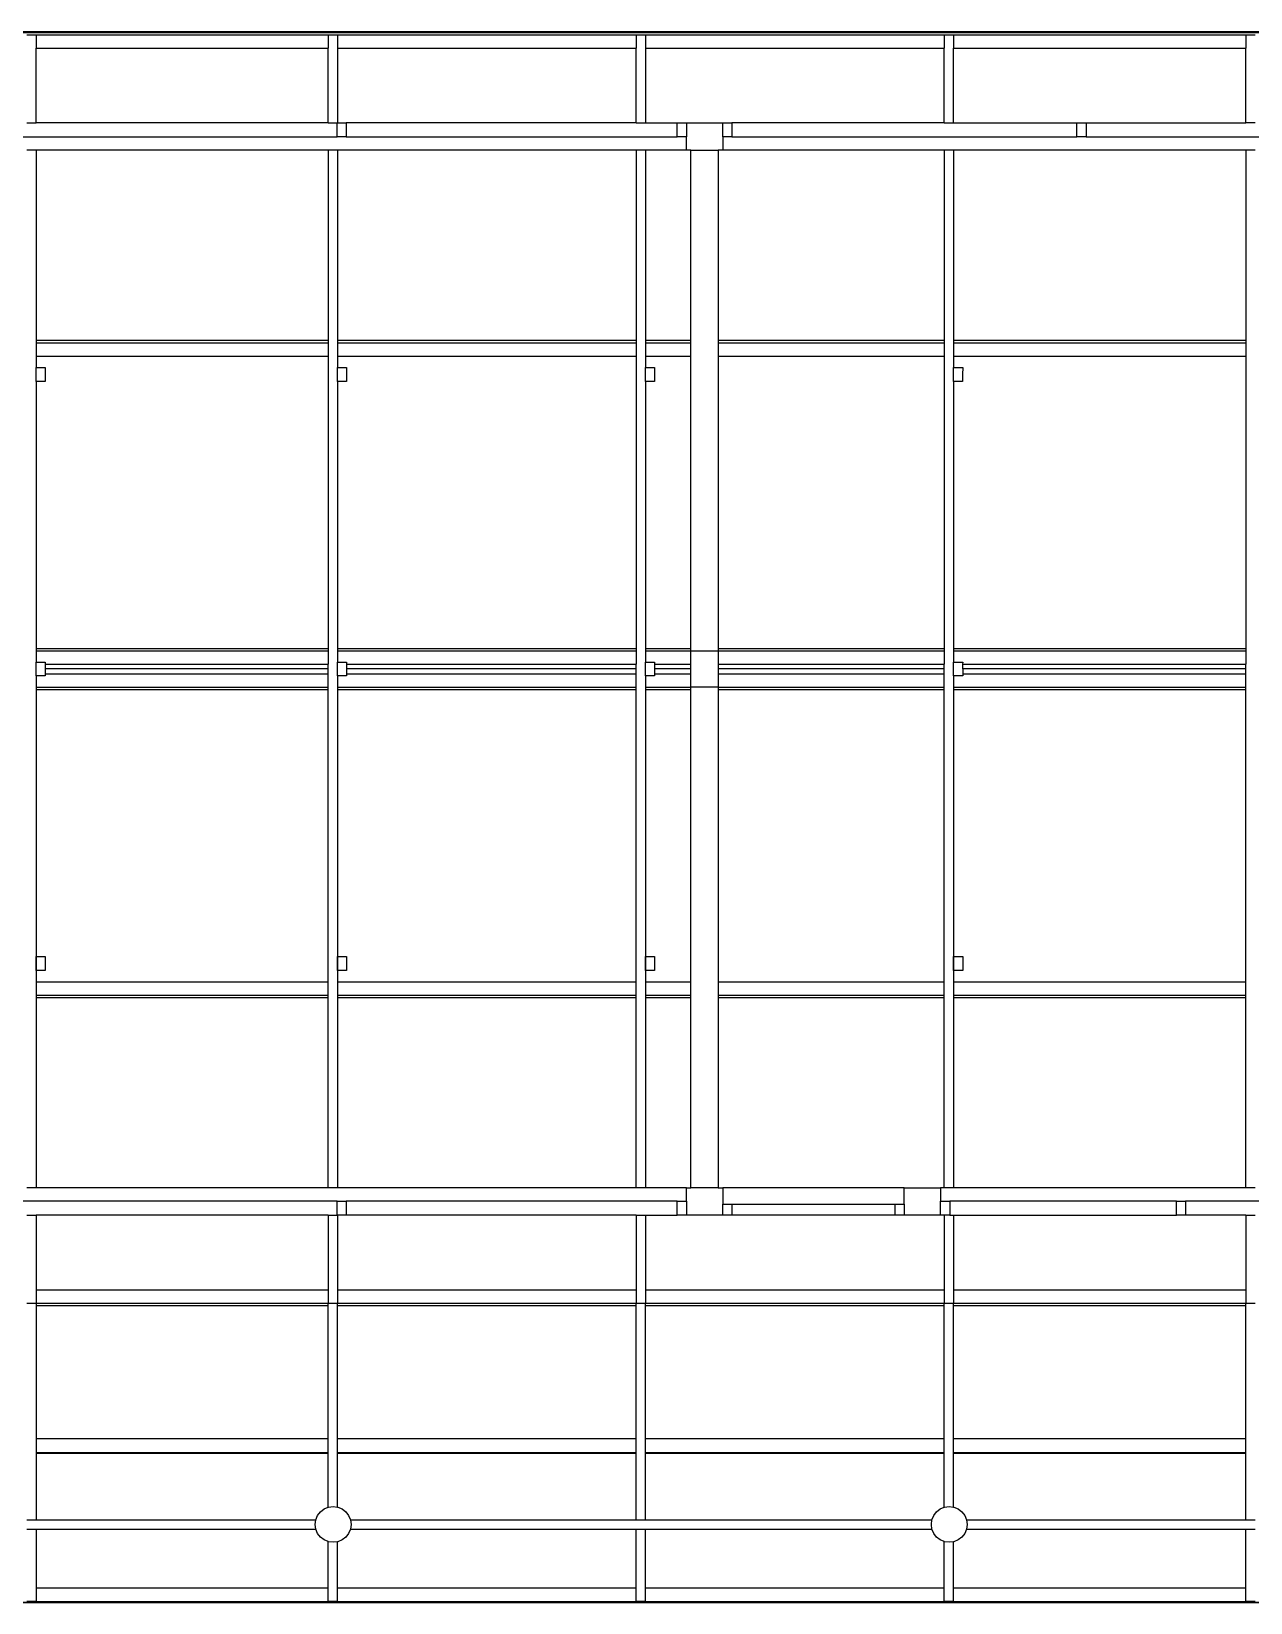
# Model space of a CAD drawing. Header units: metres. Extents: x 258817 to 259192, y 1878716 to 1878911.
# Drawn here: x 258939.84 to 258946.56, y 1878900.91 to 1878909.57 of the extents above; entities that cross this region are included whole.
import ezdxf

# ---------------------------------------------------------------- set-up
doc = ezdxf.new("R2010")
doc.units = ezdxf.units.M
doc.header["$MEASUREMENT"] = 0
doc.layers.add('SectionCutEdges', color=1, linetype='Continuous')

msp = doc.modelspace()

# ---------------------------------------------------------------- linework, layer by layer
for p, q in [((258931.2628, 1878909.57162), (258951.9428, 1878909.57162)), ((258931.2628, 1878909.5663), (258951.9428, 1878909.5663)), ((258939.81318, 1878909.55279), (258939.86398, 1878909.55279)), ((258939.86398, 1878909.55279), (258939.86398, 1878909.47934)), ((258939.86398, 1878909.55279), (258941.47358, 1878909.55279)), ((258941.47358, 1878909.55279), (258941.52438, 1878909.55279)), ((258941.47358, 1878909.55279), (258941.47358, 1878909.47934)), ((258941.52438, 1878909.55279), (258941.52438, 1878909.47934)), ((258941.52438, 1878909.55279), (258943.17108, 1878909.55279)), ((258943.17108, 1878909.55279), (258943.22188, 1878909.55279)), ((258943.17108, 1878909.55279), (258943.17108, 1878909.47934)), ((258943.22188, 1878909.55279), (258943.22188, 1878909.47934)), ((258943.22188, 1878909.55279), (258944.86858, 1878909.55279)), ((258944.86858, 1878909.55279), (258944.91938, 1878909.55279)), ((258944.86858, 1878909.55279), (258944.86858, 1878909.47934)), ((258944.91938, 1878909.55279), (258944.91938, 1878909.47934)), ((258944.91938, 1878909.55279), (258946.53097, 1878909.55279)), ((258946.53097, 1878909.55279), (258946.58177, 1878909.55279)), ((258946.53097, 1878909.55279), (258946.53097, 1878909.47934)), ((258939.86398, 1878909.47934), (258941.47358, 1878909.47934)), ((258939.86398, 1878909.06757), (258939.86398, 1878909.47934)), ((258941.47358, 1878909.06757), (258941.47358, 1878909.47934)), ((258941.52438, 1878909.47934), (258943.17108, 1878909.47934)), ((258941.52438, 1878909.47934), (258941.52438, 1878909.06757)), ((258943.17108, 1878909.06757), (258943.17108, 1878909.47934)), ((258943.22188, 1878909.47934), (258944.86858, 1878909.47934)), ((258943.22188, 1878909.47934), (258943.22188, 1878909.06757)), ((258944.86858, 1878909.06757), (258944.86858, 1878909.47934)), ((258944.91938, 1878909.47934), (258946.53097, 1878909.47934)), ((258944.91938, 1878909.06757), (258944.91938, 1878909.47934)), ((258946.53097, 1878909.06757), (258946.53097, 1878909.47934)), ((258939.81318, 1878909.06757), (258939.86398, 1878909.06757)), ((258941.47358, 1878909.06757), (258939.86398, 1878909.06757)), ((258941.47358, 1878909.06757), (258941.5224, 1878909.06757)), ((258943.17108, 1878909.06757), (258941.5732, 1878909.06757)), ((258943.17108, 1878909.06757), (258943.22188, 1878909.06757)), ((258943.22188, 1878909.06757), (258943.397, 1878909.06757)), ((258944.86858, 1878909.06757), (258943.6986, 1878909.06757)), ((258944.86858, 1878909.06757), (258944.91938, 1878909.06757)), ((258944.91938, 1878909.06757), (258945.5999, 1878909.06757)), ((258945.6507, 1878909.06757), (258946.53097, 1878909.06757)), ((258946.58177, 1878909.06757), (258946.53097, 1878909.06757)), ((258939.86398, 1878908.91757), (258939.81318, 1878908.91757)), ((258939.86398, 1878908.91757), (258939.86398, 1878907.86869)), ((258941.47358, 1878908.91757), (258939.86398, 1878908.91757)), ((258941.47358, 1878908.91757), (258941.47358, 1878907.86869)), ((258941.52438, 1878908.91757), (258941.47358, 1878908.91757)), ((258943.17108, 1878908.91757), (258941.52438, 1878908.91757)), ((258941.52438, 1878908.91757), (258941.52438, 1878907.86869)), ((258943.17108, 1878908.91757), (258943.17108, 1878907.86869)), ((258943.22188, 1878908.91757), (258943.17108, 1878908.91757)), ((258943.4478, 1878908.91757), (258943.22188, 1878908.91757)), ((258943.22188, 1878908.91757), (258943.22188, 1878907.86869)), ((258944.86858, 1878908.91757), (258943.6478, 1878908.91757)), ((258944.86858, 1878908.91757), (258944.86858, 1878907.86869)), ((258944.91938, 1878908.91757), (258944.86858, 1878908.91757)), ((258946.53097, 1878908.91757), (258944.91938, 1878908.91757)), ((258944.91938, 1878908.91757), (258944.91938, 1878907.86869)), ((258946.53097, 1878908.91757), (258946.53097, 1878907.86869)), ((258946.58177, 1878908.91757), (258946.53097, 1878908.91757)), ((258941.47358, 1878907.86869), (258939.86398, 1878907.86869)), ((258939.86398, 1878907.86869), (258939.86398, 1878907.85518)), ((258939.86398, 1878907.85518), (258941.47358, 1878907.85518)), ((258939.86398, 1878907.85518), (258939.86398, 1878907.78172)), ((258941.47358, 1878907.86869), (258941.47358, 1878907.85518)), ((258941.47358, 1878907.85518), (258941.47358, 1878907.78172)), ((258943.17108, 1878907.86869), (258941.52438, 1878907.86869)), ((258941.52438, 1878907.86869), (258941.52438, 1878907.85518)), ((258941.52438, 1878907.85518), (258943.17108, 1878907.85518)), ((258941.52438, 1878907.85518), (258941.52438, 1878907.78172)), ((258943.17108, 1878907.86869), (258943.17108, 1878907.85518)), ((258943.17108, 1878907.85518), (258943.17108, 1878907.78172)), ((258943.4728, 1878907.86869), (258943.22188, 1878907.86869)), ((258943.22188, 1878907.86869), (258943.22188, 1878907.85518)), ((258943.22188, 1878907.85518), (258943.4728, 1878907.85518)), ((258943.22188, 1878907.85518), (258943.22188, 1878907.78172)), ((258944.86858, 1878907.86869), (258943.6228, 1878907.86869)), ((258943.6228, 1878907.85518), (258944.86858, 1878907.85518)), ((258944.86858, 1878907.86869), (258944.86858, 1878907.85518)), ((258944.86858, 1878907.85518), (258944.86858, 1878907.78172)), ((258946.53097, 1878907.86869), (258944.91938, 1878907.86869)), ((258944.91938, 1878907.86869), (258944.91938, 1878907.85518)), ((258944.91938, 1878907.85518), (258946.53097, 1878907.85518)), ((258944.91938, 1878907.85518), (258944.91938, 1878907.78172)), ((258946.53097, 1878907.86869), (258946.53097, 1878907.85518)), ((258946.53097, 1878907.85518), (258946.53097, 1878907.78172)), ((258939.86398, 1878907.78172), (258941.47358, 1878907.78172)), ((258939.86398, 1878907.78172), (258939.86398, 1878907.719)), ((258941.47358, 1878907.78172), (258941.47358, 1878906.17107)), ((258941.52438, 1878907.78172), (258943.17108, 1878907.78172)), ((258941.52438, 1878907.78172), (258941.52438, 1878907.719)), ((258943.17108, 1878907.78172), (258943.17108, 1878906.17107)), ((258943.22188, 1878907.78172), (258943.4728, 1878907.78172)), ((258943.22188, 1878907.78172), (258943.22188, 1878907.719)), ((258943.6228, 1878907.78172), (258944.86858, 1878907.78172)), ((258944.86858, 1878907.78172), (258944.86858, 1878906.17107)), ((258944.91938, 1878907.78172), (258946.53097, 1878907.78172)), ((258944.91938, 1878907.78172), (258944.91938, 1878907.719)), ((258946.53097, 1878907.78172), (258946.53097, 1878906.17107)), ((258939.86398, 1878907.6428), (258939.86398, 1878907.719)), ((258939.86398, 1878907.719), (258939.91478, 1878907.719)), ((258939.91478, 1878907.719), (258939.91398, 1878907.6809)), ((258939.91398, 1878907.6809), (258939.91405, 1878907.6809)), ((258939.91405, 1878907.6809), (258939.91405, 1878907.6428)), ((258941.52438, 1878907.6428), (258941.52438, 1878907.719)), ((258941.52438, 1878907.719), (258941.57518, 1878907.719)), ((258941.57518, 1878907.719), (258941.57438, 1878907.6809)), ((258941.57438, 1878907.6809), (258941.57444, 1878907.6809)), ((258941.57444, 1878907.6809), (258941.57444, 1878907.6428)), ((258943.22188, 1878907.6428), (258943.22188, 1878907.719)), ((258943.22188, 1878907.719), (258943.27268, 1878907.719)), ((258943.27268, 1878907.719), (258943.27188, 1878907.6809)), ((258943.27188, 1878907.6809), (258943.27194, 1878907.6809)), ((258943.27194, 1878907.6809), (258943.27194, 1878907.6428)), ((258944.91938, 1878907.6428), (258944.91938, 1878907.719)), ((258944.91938, 1878907.719), (258944.97018, 1878907.719)), ((258944.97018, 1878907.719), (258944.96938, 1878907.6809)), ((258944.96938, 1878907.6809), (258944.96944, 1878907.6809)), ((258944.96944, 1878907.6809), (258944.96944, 1878907.6428)), ((258939.91405, 1878907.6428), (258939.86398, 1878907.6428)), ((258939.86398, 1878907.6428), (258939.86398, 1878906.17107)), ((258941.57444, 1878907.6428), (258941.52438, 1878907.6428)), ((258941.52438, 1878907.6428), (258941.52438, 1878906.17107)), ((258943.27194, 1878907.6428), (258943.22188, 1878907.6428)), ((258943.22188, 1878907.6428), (258943.22188, 1878906.17107)), ((258944.96944, 1878907.6428), (258944.91938, 1878907.6428)), ((258944.91938, 1878907.6428), (258944.91938, 1878906.17107)), ((258939.86398, 1878906.17107), (258941.47358, 1878906.17107)), ((258939.86398, 1878906.17107), (258939.86398, 1878906.15757)), ((258939.86398, 1878906.15757), (258941.47358, 1878906.15757)), ((258939.86398, 1878906.15757), (258939.86398, 1878906.09567)), ((258939.86398, 1878906.01947), (258939.86398, 1878906.09567)), ((258939.86398, 1878906.09567), (258939.91478, 1878906.09567)), ((258939.91478, 1878906.09567), (258939.91454, 1878906.08411)), ((258941.47358, 1878906.17107), (258941.47358, 1878906.15757)), ((258941.47358, 1878906.15757), (258941.47358, 1878906.08411)), ((258941.52438, 1878906.17107), (258943.17108, 1878906.17107)), ((258941.52438, 1878906.17107), (258941.52438, 1878906.15757)), ((258941.52438, 1878906.15757), (258943.17108, 1878906.15757)), ((258941.52438, 1878906.15757), (258941.52438, 1878906.09567)), ((258941.52438, 1878906.01947), (258941.52438, 1878906.09567)), ((258941.52438, 1878906.09567), (258941.57518, 1878906.09567)), ((258941.57518, 1878906.09567), (258941.57493, 1878906.08411)), ((258943.17108, 1878906.17107), (258943.17108, 1878906.15757)), ((258943.17108, 1878906.15757), (258943.17108, 1878906.08411)), ((258943.22188, 1878906.17107), (258943.4728, 1878906.17107)), ((258943.22188, 1878906.17107), (258943.22188, 1878906.15757)), ((258943.22188, 1878906.15757), (258943.4728, 1878906.15757)), ((258943.22188, 1878906.15757), (258943.22188, 1878906.09567)), ((258943.22188, 1878906.01947), (258943.22188, 1878906.09567)), ((258943.22188, 1878906.09567), (258943.27268, 1878906.09567)), ((258943.27268, 1878906.09567), (258943.27243, 1878906.08411)), ((258943.6228, 1878906.17107), (258944.86858, 1878906.17107)), ((258943.6228, 1878906.15757), (258944.86858, 1878906.15757)), ((258944.86858, 1878906.17107), (258944.86858, 1878906.15757)), ((258944.86858, 1878906.15757), (258944.86858, 1878906.08411)), ((258944.91938, 1878906.17107), (258946.53097, 1878906.17107)), ((258944.91938, 1878906.17107), (258944.91938, 1878906.15757)), ((258944.91938, 1878906.15757), (258946.53097, 1878906.15757)), ((258944.91938, 1878906.15757), (258944.91938, 1878906.09567)), ((258944.91938, 1878906.01947), (258944.91938, 1878906.09567)), ((258944.91938, 1878906.09567), (258944.97018, 1878906.09567)), ((258944.97018, 1878906.09567), (258944.96993, 1878906.08411)), ((258946.53097, 1878906.17107), (258946.53097, 1878906.15757)), ((258946.53097, 1878906.15757), (258946.53097, 1878906.08411)), ((258939.91478, 1878906.01947), (258939.86398, 1878906.01947)), ((258939.86398, 1878906.01947), (258939.86398, 1878905.95757)), ((258939.91454, 1878906.08411), (258939.91398, 1878906.05757)), ((258939.91398, 1878906.05757), (258939.91478, 1878906.05757)), ((258939.91454, 1878906.08411), (258941.47358, 1878906.08411)), ((258941.47358, 1878906.05757), (258939.91478, 1878906.05757)), ((258939.91478, 1878906.05757), (258939.91478, 1878906.03103)), ((258939.91478, 1878906.03103), (258941.47358, 1878906.03103)), ((258939.91478, 1878906.03103), (258939.91478, 1878906.01947)), ((258941.47358, 1878906.05757), (258941.47358, 1878906.08411)), ((258941.47358, 1878906.03103), (258941.47358, 1878906.05757)), ((258941.47358, 1878905.95757), (258941.47358, 1878906.03103)), ((258941.57518, 1878906.01947), (258941.52438, 1878906.01947)), ((258941.52438, 1878906.01947), (258941.52438, 1878905.95757)), ((258941.57493, 1878906.08411), (258941.57438, 1878906.05757)), ((258941.57438, 1878906.05757), (258941.57518, 1878906.05757)), ((258941.57493, 1878906.08411), (258943.17108, 1878906.08411)), ((258943.17108, 1878906.05757), (258941.57518, 1878906.05757)), ((258941.57518, 1878906.05757), (258941.57518, 1878906.03103)), ((258941.57518, 1878906.03103), (258943.17108, 1878906.03103)), ((258941.57518, 1878906.03103), (258941.57518, 1878906.01947)), ((258943.17108, 1878906.05757), (258943.17108, 1878906.08411)), ((258943.17108, 1878906.03103), (258943.17108, 1878906.05757)), ((258943.17108, 1878905.95757), (258943.17108, 1878906.03103)), ((258943.27268, 1878906.01947), (258943.22188, 1878906.01947)), ((258943.22188, 1878906.01947), (258943.22188, 1878905.95757)), ((258943.27243, 1878906.08411), (258943.27188, 1878906.05757)), ((258943.27188, 1878906.05757), (258943.27268, 1878906.05757)), ((258943.27243, 1878906.08411), (258943.4728, 1878906.08411)), ((258943.4728, 1878906.05757), (258943.27268, 1878906.05757)), ((258943.27268, 1878906.05757), (258943.27268, 1878906.03103)), ((258943.27268, 1878906.03103), (258943.4728, 1878906.03103)), ((258943.27268, 1878906.03103), (258943.27268, 1878906.01947)), ((258943.6228, 1878906.08411), (258944.86858, 1878906.08411)), ((258944.86858, 1878906.05757), (258943.6228, 1878906.05757)), ((258943.6228, 1878906.03103), (258944.86858, 1878906.03103)), ((258944.86858, 1878906.05757), (258944.86858, 1878906.08411)), ((258944.86858, 1878906.03103), (258944.86858, 1878906.05757)), ((258944.86858, 1878905.95757), (258944.86858, 1878906.03103)), ((258944.97018, 1878906.01947), (258944.91938, 1878906.01947)), ((258944.91938, 1878906.01947), (258944.91938, 1878905.95757)), ((258944.96993, 1878906.08411), (258944.96938, 1878906.05757)), ((258944.96938, 1878906.05757), (258944.97018, 1878906.05757)), ((258944.96993, 1878906.08411), (258946.53097, 1878906.08411)), ((258946.53097, 1878906.05757), (258944.97018, 1878906.05757)), ((258944.97018, 1878906.05757), (258944.97018, 1878906.03103)), ((258944.97018, 1878906.03103), (258946.53097, 1878906.03103)), ((258944.97018, 1878906.03103), (258944.97018, 1878906.01947)), ((258946.53097, 1878906.05757), (258946.53097, 1878906.08411)), ((258946.53097, 1878906.03103), (258946.53097, 1878906.05757)), ((258946.53097, 1878905.95757), (258946.53097, 1878906.03103)), ((258939.86398, 1878905.95757), (258941.47358, 1878905.95757)), ((258939.86398, 1878905.95757), (258939.86398, 1878905.94406)), ((258939.86398, 1878905.94406), (258941.47358, 1878905.94406)), ((258939.86398, 1878905.94406), (258939.86398, 1878904.39613)), ((258941.47358, 1878905.94406), (258941.47358, 1878905.95757)), ((258941.47358, 1878904.33341), (258941.47358, 1878905.94406)), ((258941.52438, 1878905.95757), (258943.17108, 1878905.95757)), ((258941.52438, 1878905.95757), (258941.52438, 1878905.94406)), ((258941.52438, 1878905.94406), (258943.17108, 1878905.94406)), ((258941.52438, 1878905.94406), (258941.52438, 1878904.39613)), ((258943.17108, 1878905.94406), (258943.17108, 1878905.95757)), ((258943.17108, 1878904.33341), (258943.17108, 1878905.94406)), ((258943.22188, 1878905.95757), (258943.4728, 1878905.95757)), ((258943.22188, 1878905.95757), (258943.22188, 1878905.94406)), ((258943.22188, 1878905.94406), (258943.4728, 1878905.94406)), ((258943.22188, 1878905.94406), (258943.22188, 1878904.39613)), ((258943.6228, 1878905.95757), (258944.86858, 1878905.95757)), ((258943.6228, 1878905.94406), (258944.86858, 1878905.94406)), ((258944.86858, 1878905.94406), (258944.86858, 1878905.95757)), ((258944.86858, 1878904.33341), (258944.86858, 1878905.94406)), ((258944.91938, 1878905.95757), (258946.53097, 1878905.95757)), ((258944.91938, 1878905.95757), (258944.91938, 1878905.94406)), ((258944.91938, 1878905.94406), (258946.53097, 1878905.94406)), ((258944.91938, 1878905.94406), (258944.91938, 1878904.39613)), ((258946.53097, 1878905.94406), (258946.53097, 1878905.95757)), ((258946.53097, 1878904.33341), (258946.53097, 1878905.94406)), ((258939.86398, 1878904.39613), (258939.86472, 1878904.46625)), ((258939.86472, 1878904.47233), (258939.86478, 1878904.47233)), ((258939.86478, 1878904.47233), (258939.86472, 1878904.43423)), ((258939.86472, 1878904.46625), (258939.86472, 1878904.47233)), ((258939.86472, 1878904.46625), (258939.86478, 1878904.47233)), ((258939.86472, 1878904.43423), (258939.86472, 1878904.46625)), ((258939.86478, 1878904.47233), (258939.91478, 1878904.47233)), ((258939.91478, 1878904.47233), (258939.91478, 1878904.39613)), ((258941.52438, 1878904.39613), (258941.52511, 1878904.46625)), ((258941.52511, 1878904.47233), (258941.52518, 1878904.47233)), ((258941.52518, 1878904.47233), (258941.52511, 1878904.43423)), ((258941.52511, 1878904.46625), (258941.52511, 1878904.47233)), ((258941.52511, 1878904.46625), (258941.52518, 1878904.47233)), ((258941.52511, 1878904.43423), (258941.52511, 1878904.46625)), ((258941.52518, 1878904.47233), (258941.57518, 1878904.47233)), ((258941.57518, 1878904.47233), (258941.57518, 1878904.39613)), ((258943.22188, 1878904.39613), (258943.22261, 1878904.46625)), ((258943.22261, 1878904.47233), (258943.22268, 1878904.47233)), ((258943.22268, 1878904.47233), (258943.22261, 1878904.43423)), ((258943.22261, 1878904.46625), (258943.22261, 1878904.47233)), ((258943.22261, 1878904.46625), (258943.22268, 1878904.47233)), ((258943.22261, 1878904.43423), (258943.22261, 1878904.46625)), ((258943.22268, 1878904.47233), (258943.27268, 1878904.47233)), ((258943.27268, 1878904.47233), (258943.27268, 1878904.39613)), ((258944.91938, 1878904.39613), (258944.92011, 1878904.46625)), ((258944.92011, 1878904.47233), (258944.92018, 1878904.47233)), ((258944.92018, 1878904.47233), (258944.92011, 1878904.43423)), ((258944.92011, 1878904.46625), (258944.92011, 1878904.47233)), ((258944.92011, 1878904.46625), (258944.92018, 1878904.47233)), ((258944.92011, 1878904.43423), (258944.92011, 1878904.46625)), ((258944.92018, 1878904.47233), (258944.97018, 1878904.47233)), ((258944.97018, 1878904.47233), (258944.97018, 1878904.39613)), ((258939.91478, 1878904.39613), (258939.86398, 1878904.39613)), ((258939.86398, 1878904.39613), (258939.86398, 1878904.33341)), ((258941.57518, 1878904.39613), (258941.52438, 1878904.39613)), ((258941.52438, 1878904.39613), (258941.52438, 1878904.33341)), ((258943.27268, 1878904.39613), (258943.22188, 1878904.39613)), ((258943.22188, 1878904.39613), (258943.22188, 1878904.33341)), ((258944.97018, 1878904.39613), (258944.91938, 1878904.39613)), ((258944.91938, 1878904.39613), (258944.91938, 1878904.33341)), ((258939.86398, 1878904.33341), (258941.47358, 1878904.33341)), ((258939.86398, 1878904.33341), (258939.86398, 1878904.25995)), ((258941.47358, 1878904.25995), (258941.47358, 1878904.33341)), ((258941.52438, 1878904.33341), (258943.17108, 1878904.33341)), ((258941.52438, 1878904.33341), (258941.52438, 1878904.25995)), ((258943.17108, 1878904.25995), (258943.17108, 1878904.33341)), ((258943.22188, 1878904.33341), (258943.4728, 1878904.33341)), ((258943.22188, 1878904.33341), (258943.22188, 1878904.25995)), ((258943.6228, 1878904.33341), (258944.86858, 1878904.33341)), ((258944.86858, 1878904.25995), (258944.86858, 1878904.33341)), ((258944.91938, 1878904.33341), (258946.53097, 1878904.33341)), ((258944.91938, 1878904.33341), (258944.91938, 1878904.25995)), ((258946.53097, 1878904.25995), (258946.53097, 1878904.33341)), ((258939.86398, 1878904.25995), (258941.47358, 1878904.25995)), ((258939.86398, 1878904.25995), (258939.86398, 1878904.24645)), ((258939.86398, 1878904.24645), (258941.47358, 1878904.24645)), ((258939.86398, 1878904.24645), (258939.86398, 1878903.19757)), ((258941.47358, 1878904.24645), (258941.47358, 1878904.25995)), ((258941.47358, 1878903.19757), (258941.47358, 1878904.24645)), ((258941.52438, 1878904.25995), (258943.17108, 1878904.25995)), ((258941.52438, 1878904.25995), (258941.52438, 1878904.24645)), ((258941.52438, 1878904.24645), (258943.17108, 1878904.24645)), ((258941.52438, 1878904.24645), (258941.52438, 1878903.19757)), ((258943.17108, 1878904.24645), (258943.17108, 1878904.25995)), ((258943.17108, 1878903.19757), (258943.17108, 1878904.24645)), ((258943.22188, 1878904.25995), (258943.4728, 1878904.25995)), ((258943.22188, 1878904.25995), (258943.22188, 1878904.24645)), ((258943.22188, 1878904.24645), (258943.4728, 1878904.24645)), ((258943.22188, 1878904.24645), (258943.22188, 1878903.19757)), ((258943.6228, 1878904.25995), (258944.86858, 1878904.25995)), ((258943.6228, 1878904.24645), (258944.86858, 1878904.24645)), ((258944.86858, 1878904.24645), (258944.86858, 1878904.25995)), ((258944.86858, 1878903.19757), (258944.86858, 1878904.24645)), ((258944.91938, 1878904.25995), (258946.53097, 1878904.25995)), ((258944.91938, 1878904.25995), (258944.91938, 1878904.24645)), ((258944.91938, 1878904.24645), (258946.53097, 1878904.24645)), ((258944.91938, 1878904.24645), (258944.91938, 1878903.19757)), ((258946.53097, 1878904.24645), (258946.53097, 1878904.25995)), ((258946.53097, 1878903.19757), (258946.53097, 1878904.24645)), ((258939.86398, 1878903.19757), (258939.81318, 1878903.19757)), ((258941.47358, 1878903.19757), (258939.86398, 1878903.19757)), ((258941.52438, 1878903.19757), (258941.47358, 1878903.19757)), ((258943.17108, 1878903.19757), (258941.52438, 1878903.19757)), ((258943.22188, 1878903.19757), (258943.17108, 1878903.19757)), ((258943.4478, 1878903.19757), (258943.22188, 1878903.19757)), ((258944.6478, 1878903.19757), (258943.6478, 1878903.19757)), ((258944.86858, 1878903.19757), (258944.8478, 1878903.19757)), ((258944.91938, 1878903.19757), (258944.86858, 1878903.19757)), ((258946.53097, 1878903.19757), (258944.91938, 1878903.19757)), ((258946.58177, 1878903.19757), (258946.53097, 1878903.19757)), ((258941.5224, 1878903.12377), (258939.6986, 1878903.12377)), ((258943.397, 1878903.12377), (258941.5732, 1878903.12377)), ((258946.1474, 1878903.12377), (258944.8986, 1878903.12377)), ((258947.447, 1878903.12377), (258946.1982, 1878903.12377)), ((258939.86398, 1878903.04757), (258939.86398, 1878902.6358)), ((258941.47358, 1878903.04757), (258941.47358, 1878902.6358)), ((258941.52438, 1878903.04757), (258941.52438, 1878902.6358)), ((258943.17108, 1878903.04757), (258943.17108, 1878902.6358)), ((258943.22188, 1878903.04757), (258943.22188, 1878902.6358)), ((258944.86858, 1878903.04757), (258944.86858, 1878902.6358)), ((258944.91938, 1878903.04757), (258944.91938, 1878902.6358)), ((258946.53097, 1878903.04757), (258946.53097, 1878902.6358)), ((258939.86398, 1878902.6358), (258941.47358, 1878902.6358)), ((258939.86398, 1878902.6358), (258939.86398, 1878902.56234)), ((258941.47358, 1878902.6358), (258941.47358, 1878902.56234)), ((258941.52438, 1878902.6358), (258943.17108, 1878902.6358)), ((258941.52438, 1878902.6358), (258941.52438, 1878902.56234)), ((258943.17108, 1878902.6358), (258943.17108, 1878902.56234)), ((258943.22188, 1878902.6358), (258944.86858, 1878902.6358)), ((258943.22188, 1878902.6358), (258943.22188, 1878902.56234)), ((258944.86858, 1878902.6358), (258944.86858, 1878902.56234)), ((258944.91938, 1878902.6358), (258946.53097, 1878902.6358)), ((258944.91938, 1878902.6358), (258944.91938, 1878902.56234)), ((258946.53097, 1878902.6358), (258946.53097, 1878902.56234)), ((258939.81318, 1878902.56234), (258939.86398, 1878902.56234)), ((258939.86398, 1878902.56234), (258941.47358, 1878902.56234)), ((258939.86398, 1878902.56234), (258939.86398, 1878902.54884)), ((258939.86398, 1878902.54884), (258941.47358, 1878902.54884)), ((258939.86398, 1878902.54884), (258939.86398, 1878901.81591)), ((258941.47358, 1878902.56234), (258941.52438, 1878902.56234)), ((258941.47358, 1878902.54884), (258941.47358, 1878902.56234)), ((258941.47358, 1878901.81591), (258941.47358, 1878902.54884)), ((258941.52438, 1878902.56234), (258943.17108, 1878902.56234)), ((258941.52438, 1878902.54884), (258941.52438, 1878902.56234)), ((258941.52438, 1878902.54884), (258943.17108, 1878902.54884)), ((258941.52438, 1878901.81591), (258941.52438, 1878902.54884)), ((258943.17108, 1878902.56234), (258943.22188, 1878902.56234)), ((258943.17108, 1878902.54884), (258943.17108, 1878902.56234)), ((258943.17108, 1878901.81591), (258943.17108, 1878902.54884)), ((258943.22188, 1878902.56234), (258944.86858, 1878902.56234)), ((258943.22188, 1878902.54884), (258943.22188, 1878902.56234)), ((258943.22188, 1878902.54884), (258944.86858, 1878902.54884)), ((258943.22188, 1878901.81591), (258943.22188, 1878902.54884)), ((258944.86858, 1878902.56234), (258944.91938, 1878902.56234)), ((258944.86858, 1878902.54884), (258944.86858, 1878902.56234)), ((258944.86858, 1878901.81591), (258944.86858, 1878902.54884)), ((258944.91938, 1878902.56234), (258946.53097, 1878902.56234)), ((258944.91938, 1878902.54884), (258944.91938, 1878902.56234)), ((258944.91938, 1878902.54884), (258946.53097, 1878902.54884)), ((258944.91938, 1878901.81591), (258944.91938, 1878902.54884)), ((258946.53097, 1878902.56234), (258946.58177, 1878902.56234)), ((258946.53097, 1878902.54884), (258946.53097, 1878902.56234)), ((258946.53097, 1878901.81591), (258946.53097, 1878902.54884)), ((258939.86398, 1878901.81591), (258941.47358, 1878901.81591)), ((258939.86398, 1878901.81591), (258939.86398, 1878901.73995)), ((258941.47358, 1878901.73995), (258941.47358, 1878901.81591)), ((258941.52438, 1878901.81591), (258943.17108, 1878901.81591)), ((258941.52438, 1878901.73995), (258941.52438, 1878901.81591)), ((258943.17108, 1878901.73995), (258943.17108, 1878901.81591)), ((258943.22188, 1878901.81591), (258944.86858, 1878901.81591)), ((258943.22188, 1878901.73995), (258943.22188, 1878901.81591)), ((258944.86858, 1878901.73995), (258944.86858, 1878901.81591)), ((258944.91938, 1878901.81591), (258946.53097, 1878901.81591)), ((258944.91938, 1878901.73995), (258944.91938, 1878901.81591)), ((258946.53097, 1878901.73995), (258946.53097, 1878901.81591)), ((258939.86398, 1878901.73995), (258941.47358, 1878901.73995)), ((258939.86398, 1878901.73995), (258939.86398, 1878901.73589)), ((258939.86398, 1878901.73589), (258941.47358, 1878901.73589)), ((258939.86398, 1878901.73589), (258939.86398, 1878901.36797)), ((258941.47358, 1878901.73589), (258941.47358, 1878901.73995)), ((258941.47358, 1878901.43695), (258941.47358, 1878901.73589)), ((258941.52438, 1878901.73995), (258943.17108, 1878901.73995)), ((258941.52438, 1878901.73589), (258941.52438, 1878901.73995)), ((258941.52438, 1878901.73589), (258943.17108, 1878901.73589)), ((258941.52438, 1878901.43807), (258941.52438, 1878901.73589)), ((258943.17108, 1878901.73589), (258943.17108, 1878901.73995)), ((258943.17108, 1878901.36797), (258943.17108, 1878901.73589)), ((258943.22188, 1878901.73995), (258944.86858, 1878901.73995)), ((258943.22188, 1878901.73589), (258943.22188, 1878901.73995)), ((258943.22188, 1878901.73589), (258944.86858, 1878901.73589)), ((258943.22188, 1878901.36797), (258943.22188, 1878901.73589)), ((258944.86858, 1878901.73589), (258944.86858, 1878901.73995)), ((258944.86858, 1878901.43695), (258944.86858, 1878901.73589)), ((258944.91938, 1878901.73995), (258946.53097, 1878901.73995)), ((258944.91938, 1878901.73589), (258944.91938, 1878901.73995)), ((258944.91938, 1878901.73589), (258946.53097, 1878901.73589)), ((258944.91938, 1878901.43807), (258944.91938, 1878901.73589)), ((258946.53097, 1878901.73589), (258946.53097, 1878901.73995)), ((258946.53097, 1878901.36797), (258946.53097, 1878901.73589)), ((258939.81318, 1878901.36797), (258939.86398, 1878901.36797)), ((258939.86398, 1878901.36797), (258941.40586, 1878901.36797)), ((258941.59631, 1878901.36797), (258943.17108, 1878901.36797)), ((258943.17108, 1878901.36797), (258943.22188, 1878901.36797)), ((258943.22188, 1878901.36797), (258944.80086, 1878901.36797)), ((258944.99131, 1878901.36797), (258946.53097, 1878901.36797)), ((258946.53097, 1878901.36797), (258946.58177, 1878901.36797)), ((258939.81318, 1878901.31717), (258939.86398, 1878901.31717)), ((258939.86398, 1878901.31717), (258939.86398, 1878900.99352)), ((258939.86398, 1878901.31717), (258941.40586, 1878901.31717)), ((258941.47358, 1878900.99352), (258941.47358, 1878901.24819)), ((258941.52438, 1878900.99352), (258941.52438, 1878901.24707)), ((258941.59631, 1878901.31717), (258943.17108, 1878901.31717)), ((258943.17108, 1878900.99352), (258943.17108, 1878901.31717)), ((258943.17108, 1878901.31717), (258943.22188, 1878901.31717)), ((258943.22188, 1878900.99352), (258943.22188, 1878901.31717)), ((258943.22188, 1878901.31717), (258944.80086, 1878901.31717)), ((258944.86858, 1878900.99352), (258944.86858, 1878901.24819)), ((258944.91938, 1878900.99352), (258944.91938, 1878901.24707)), ((258944.99131, 1878901.31717), (258946.53097, 1878901.31717)), ((258946.53097, 1878900.99352), (258946.53097, 1878901.31717)), ((258946.53097, 1878901.31717), (258946.58177, 1878901.31717)), ((258939.86398, 1878900.99352), (258941.47358, 1878900.99352)), ((258939.86398, 1878900.99352), (258939.86398, 1878900.91757)), ((258941.47358, 1878900.91757), (258941.47358, 1878900.99352)), ((258941.52438, 1878900.99352), (258943.17108, 1878900.99352)), ((258941.52438, 1878900.91757), (258941.52438, 1878900.99352)), ((258943.17108, 1878900.91757), (258943.17108, 1878900.99352)), ((258943.22188, 1878900.99352), (258944.86858, 1878900.99352)), ((258943.22188, 1878900.91757), (258943.22188, 1878900.99352)), ((258944.86858, 1878900.91757), (258944.86858, 1878900.99352)), ((258944.91938, 1878900.99352), (258946.53097, 1878900.99352)), ((258944.91938, 1878900.91757), (258944.91938, 1878900.99352)), ((258946.53097, 1878900.91757), (258946.53097, 1878900.99352)), ((258931.2628, 1878900.91351), (258951.9428, 1878900.91351)), ((258931.2628, 1878900.91187), (258951.9428, 1878900.91187)), ((258939.86398, 1878900.91757), (258939.81318, 1878900.91757)), ((258939.86398, 1878900.91757), (258941.47358, 1878900.91757)), ((258941.52438, 1878900.91757), (258941.47358, 1878900.91757)), ((258941.52438, 1878900.91757), (258943.17108, 1878900.91757)), ((258943.22188, 1878900.91757), (258943.17108, 1878900.91757)), ((258943.22188, 1878900.91757), (258944.86858, 1878900.91757)), ((258944.91938, 1878900.91757), (258944.86858, 1878900.91757)), ((258944.91938, 1878900.91757), (258946.53097, 1878900.91757)), ((258946.58177, 1878900.91757), (258946.53097, 1878900.91757))]:
    msp.add_line(p, q)
at = {"layer": 'SectionCutEdges'}
for p, q in [((258941.5224, 1878908.99137), (258941.5224, 1878909.06757)), ((258941.5224, 1878909.06757), (258941.52438, 1878909.06757)), ((258941.52438, 1878909.06757), (258941.5732, 1878909.06757)), ((258941.5732, 1878909.06757), (258941.5732, 1878908.99137)), ((258943.397, 1878908.99137), (258943.397, 1878909.06757)), ((258943.397, 1878909.06757), (258943.4478, 1878909.06757)), ((258943.4478, 1878909.06757), (258943.6478, 1878909.06757)), ((258943.4478, 1878909.06757), (258943.4478, 1878908.99137)), ((258943.6478, 1878909.06757), (258943.6986, 1878909.06757)), ((258943.6478, 1878908.99137), (258943.6478, 1878909.06757)), ((258943.6986, 1878909.06757), (258943.6986, 1878908.99137)), ((258945.5999, 1878908.99137), (258945.5999, 1878909.06757)), ((258945.5999, 1878909.06757), (258945.6507, 1878909.06757)), ((258945.6507, 1878909.06757), (258945.6507, 1878908.99137)), ((258939.6986, 1878908.99137), (258941.5224, 1878908.99137)), ((258941.5732, 1878908.99137), (258941.5224, 1878908.99137)), ((258941.5732, 1878908.99137), (258943.397, 1878908.99137)), ((258943.4478, 1878908.99137), (258943.397, 1878908.99137)), ((258943.4478, 1878908.91757), (258943.4478, 1878908.99137)), ((258943.6478, 1878908.99137), (258943.6478, 1878908.91757)), ((258943.6986, 1878908.99137), (258943.6478, 1878908.99137)), ((258943.6986, 1878908.99137), (258945.5999, 1878908.99137)), ((258945.6507, 1878908.99137), (258945.5999, 1878908.99137)), ((258945.6507, 1878908.99137), (258947.3928, 1878908.99137)), ((258943.4728, 1878908.91757), (258943.4478, 1878908.91757)), ((258943.4728, 1878908.91757), (258943.6228, 1878908.91757)), ((258943.4728, 1878907.86869), (258943.4728, 1878908.91757)), ((258943.6478, 1878908.91757), (258943.6228, 1878908.91757)), ((258943.6228, 1878908.91757), (258943.6228, 1878907.86869)), ((258943.4728, 1878907.85518), (258943.4728, 1878907.86869)), ((258943.4728, 1878907.78172), (258943.4728, 1878907.85518)), ((258943.6228, 1878907.86869), (258943.6228, 1878907.85518)), ((258943.6228, 1878907.85518), (258943.6228, 1878907.78172)), ((258943.4728, 1878906.17107), (258943.4728, 1878907.78172)), ((258943.6228, 1878907.78172), (258943.6228, 1878906.17107)), ((258943.4728, 1878906.15757), (258943.4728, 1878906.17107)), ((258943.4728, 1878906.15757), (258943.6228, 1878906.15757)), ((258943.4728, 1878906.08411), (258943.4728, 1878906.15757)), ((258943.6228, 1878906.17107), (258943.6228, 1878906.15757)), ((258943.6228, 1878906.15757), (258943.6228, 1878906.08411)), ((258943.4728, 1878906.05757), (258943.4728, 1878906.08411)), ((258943.4728, 1878906.03103), (258943.4728, 1878906.05757)), ((258943.4728, 1878905.95757), (258943.4728, 1878906.03103)), ((258943.6228, 1878906.08411), (258943.6228, 1878906.05757)), ((258943.6228, 1878906.05757), (258943.6228, 1878906.03103)), ((258943.6228, 1878906.03103), (258943.6228, 1878905.95757)), ((258943.6228, 1878905.95757), (258943.4728, 1878905.95757)), ((258943.4728, 1878905.94406), (258943.4728, 1878905.95757)), ((258943.4728, 1878904.33341), (258943.4728, 1878905.94406)), ((258943.6228, 1878905.95757), (258943.6228, 1878905.94406)), ((258943.6228, 1878905.94406), (258943.6228, 1878904.33341)), ((258943.4728, 1878904.25995), (258943.4728, 1878904.33341)), ((258943.6228, 1878904.33341), (258943.6228, 1878904.25995)), ((258943.4728, 1878904.24645), (258943.4728, 1878904.25995)), ((258943.4728, 1878903.19757), (258943.4728, 1878904.24645)), ((258943.6228, 1878904.25995), (258943.6228, 1878904.24645)), ((258943.6228, 1878904.24645), (258943.6228, 1878903.19757)), ((258943.4478, 1878903.19757), (258943.4728, 1878903.19757)), ((258943.4478, 1878903.12377), (258943.4478, 1878903.19757)), ((258943.6228, 1878903.19757), (258943.4728, 1878903.19757)), ((258943.6228, 1878903.19757), (258943.6478, 1878903.19757)), ((258943.6478, 1878903.19757), (258943.6478, 1878903.10757)), ((258944.6478, 1878903.19757), (258944.8478, 1878903.19757)), ((258944.6478, 1878903.10757), (258944.6478, 1878903.19757)), ((258944.8478, 1878903.19757), (258944.8478, 1878903.12377)), ((258941.5224, 1878903.04757), (258941.5224, 1878903.12377)), ((258941.5224, 1878903.12377), (258941.5732, 1878903.12377)), ((258941.5732, 1878903.12377), (258941.5732, 1878903.04757)), ((258943.397, 1878903.04757), (258943.397, 1878903.12377)), ((258943.397, 1878903.12377), (258943.4478, 1878903.12377)), ((258943.4478, 1878903.12377), (258943.4478, 1878903.04757)), ((258943.6478, 1878903.04757), (258943.6478, 1878903.10757)), ((258943.6478, 1878903.10757), (258943.6978, 1878903.10757)), ((258943.6978, 1878903.10757), (258944.5978, 1878903.10757)), ((258943.6978, 1878903.10757), (258943.6978, 1878903.04757)), ((258944.5978, 1878903.04757), (258944.5978, 1878903.10757)), ((258944.5978, 1878903.10757), (258944.6478, 1878903.10757)), ((258944.6478, 1878903.10757), (258944.6478, 1878903.04757)), ((258944.8478, 1878903.12377), (258944.8986, 1878903.12377)), ((258944.8478, 1878903.04757), (258944.8478, 1878903.12377)), ((258944.8986, 1878903.12377), (258944.8986, 1878903.04757)), ((258946.1474, 1878903.12377), (258946.1982, 1878903.12377)), ((258946.1474, 1878903.04757), (258946.1474, 1878903.12377)), ((258946.1982, 1878903.12377), (258946.1982, 1878903.04757)), ((258939.81318, 1878903.04757), (258939.86398, 1878903.04757)), ((258941.47358, 1878903.04757), (258939.86398, 1878903.04757)), ((258941.47358, 1878903.04757), (258941.5224, 1878903.04757)), ((258941.52438, 1878903.04757), (258941.5224, 1878903.04757)), ((258941.5732, 1878903.04757), (258941.52438, 1878903.04757)), ((258943.17108, 1878903.04757), (258941.5732, 1878903.04757)), ((258943.17108, 1878903.04757), (258943.22188, 1878903.04757)), ((258943.22188, 1878903.04757), (258943.397, 1878903.04757)), ((258943.4478, 1878903.04757), (258943.397, 1878903.04757)), ((258943.6478, 1878903.04757), (258943.4478, 1878903.04757)), ((258943.6978, 1878903.04757), (258943.6478, 1878903.04757)), ((258944.5978, 1878903.04757), (258943.6978, 1878903.04757)), ((258944.6478, 1878903.04757), (258944.5978, 1878903.04757)), ((258944.8478, 1878903.04757), (258944.6478, 1878903.04757)), ((258944.86858, 1878903.04757), (258944.8478, 1878903.04757)), ((258944.8986, 1878903.04757), (258944.86858, 1878903.04757)), ((258944.8986, 1878903.04757), (258944.91938, 1878903.04757)), ((258944.91938, 1878903.04757), (258946.1474, 1878903.04757)), ((258946.1982, 1878903.04757), (258946.1474, 1878903.04757)), ((258946.53097, 1878903.04757), (258946.1982, 1878903.04757)), ((258946.53097, 1878903.04757), (258946.58177, 1878903.04757)), ((258941.41572, 1878901.39185), (258941.43139, 1878901.41227)), ((258941.43139, 1878901.41227), (258941.4518, 1878901.42793)), ((258941.4518, 1878901.42793), (258941.47358, 1878901.43695)), ((258941.47358, 1878901.43695), (258941.47557, 1878901.43778)), ((258941.47557, 1878901.43778), (258941.50108, 1878901.44114)), ((258941.50108, 1878901.44114), (258941.52438, 1878901.43807)), ((258941.52438, 1878901.43807), (258941.5266, 1878901.43778)), ((258941.5266, 1878901.43778), (258941.55037, 1878901.42793)), ((258941.55037, 1878901.42793), (258941.57078, 1878901.41227)), ((258941.57078, 1878901.41227), (258941.58645, 1878901.39185)), ((258944.81072, 1878901.39185), (258944.82639, 1878901.41227)), ((258944.82639, 1878901.41227), (258944.8468, 1878901.42793)), ((258944.8468, 1878901.42793), (258944.86858, 1878901.43695)), ((258944.86858, 1878901.43695), (258944.87057, 1878901.43778)), ((258944.87057, 1878901.43778), (258944.89608, 1878901.44114)), ((258944.89608, 1878901.44114), (258944.91938, 1878901.43807)), ((258944.91938, 1878901.43807), (258944.9216, 1878901.43778)), ((258944.9216, 1878901.43778), (258944.94537, 1878901.42793)), ((258944.94537, 1878901.42793), (258944.96578, 1878901.41227)), ((258944.96578, 1878901.41227), (258944.98145, 1878901.39185)), ((258941.40252, 1878901.34257), (258941.40586, 1878901.36797)), ((258941.40586, 1878901.31717), (258941.40252, 1878901.34257)), ((258941.40586, 1878901.36797), (258941.40587, 1878901.36808)), ((258941.40587, 1878901.36808), (258941.41572, 1878901.39185)), ((258941.58645, 1878901.39185), (258941.59629, 1878901.36808)), ((258941.59629, 1878901.36808), (258941.59631, 1878901.36797)), ((258941.59631, 1878901.36797), (258941.59965, 1878901.34257)), ((258941.59965, 1878901.34257), (258941.59631, 1878901.31717)), ((258944.79752, 1878901.34257), (258944.80086, 1878901.36797)), ((258944.80086, 1878901.31717), (258944.79752, 1878901.34257)), ((258944.80086, 1878901.36797), (258944.80087, 1878901.36808)), ((258944.80087, 1878901.36808), (258944.81072, 1878901.39185)), ((258944.98145, 1878901.39185), (258944.99129, 1878901.36808)), ((258944.99129, 1878901.36808), (258944.99131, 1878901.36797)), ((258944.99131, 1878901.36797), (258944.99465, 1878901.34257)), ((258944.99465, 1878901.34257), (258944.99131, 1878901.31717)), ((258941.40587, 1878901.31706), (258941.40586, 1878901.31717)), ((258941.41572, 1878901.29328), (258941.40587, 1878901.31706)), ((258941.43139, 1878901.27287), (258941.41572, 1878901.29328)), ((258941.4518, 1878901.25721), (258941.43139, 1878901.27287)), ((258941.47358, 1878901.24819), (258941.4518, 1878901.25721)), ((258941.47557, 1878901.24736), (258941.47358, 1878901.24819)), ((258941.50108, 1878901.244), (258941.47557, 1878901.24736)), ((258941.52438, 1878901.24707), (258941.50108, 1878901.244)), ((258941.5266, 1878901.24736), (258941.52438, 1878901.24707)), ((258941.55037, 1878901.25721), (258941.5266, 1878901.24736)), ((258941.57078, 1878901.27287), (258941.55037, 1878901.25721)), ((258941.58645, 1878901.29328), (258941.57078, 1878901.27287)), ((258941.59629, 1878901.31706), (258941.58645, 1878901.29328)), ((258941.59631, 1878901.31717), (258941.59629, 1878901.31706)), ((258944.80087, 1878901.31706), (258944.80086, 1878901.31717)), ((258944.81072, 1878901.29328), (258944.80087, 1878901.31706)), ((258944.82639, 1878901.27287), (258944.81072, 1878901.29328)), ((258944.8468, 1878901.25721), (258944.82639, 1878901.27287)), ((258944.86858, 1878901.24819), (258944.8468, 1878901.25721)), ((258944.87057, 1878901.24736), (258944.86858, 1878901.24819)), ((258944.89608, 1878901.244), (258944.87057, 1878901.24736)), ((258944.91938, 1878901.24707), (258944.89608, 1878901.244)), ((258944.9216, 1878901.24736), (258944.91938, 1878901.24707)), ((258944.94537, 1878901.25721), (258944.9216, 1878901.24736)), ((258944.96578, 1878901.27287), (258944.94537, 1878901.25721)), ((258944.98145, 1878901.29328), (258944.96578, 1878901.27287)), ((258944.99129, 1878901.31706), (258944.98145, 1878901.29328)), ((258944.99131, 1878901.31717), (258944.99129, 1878901.31706))]:
    msp.add_line(p, q, dxfattribs=at)

doc.saveas('drawing.dxf')
